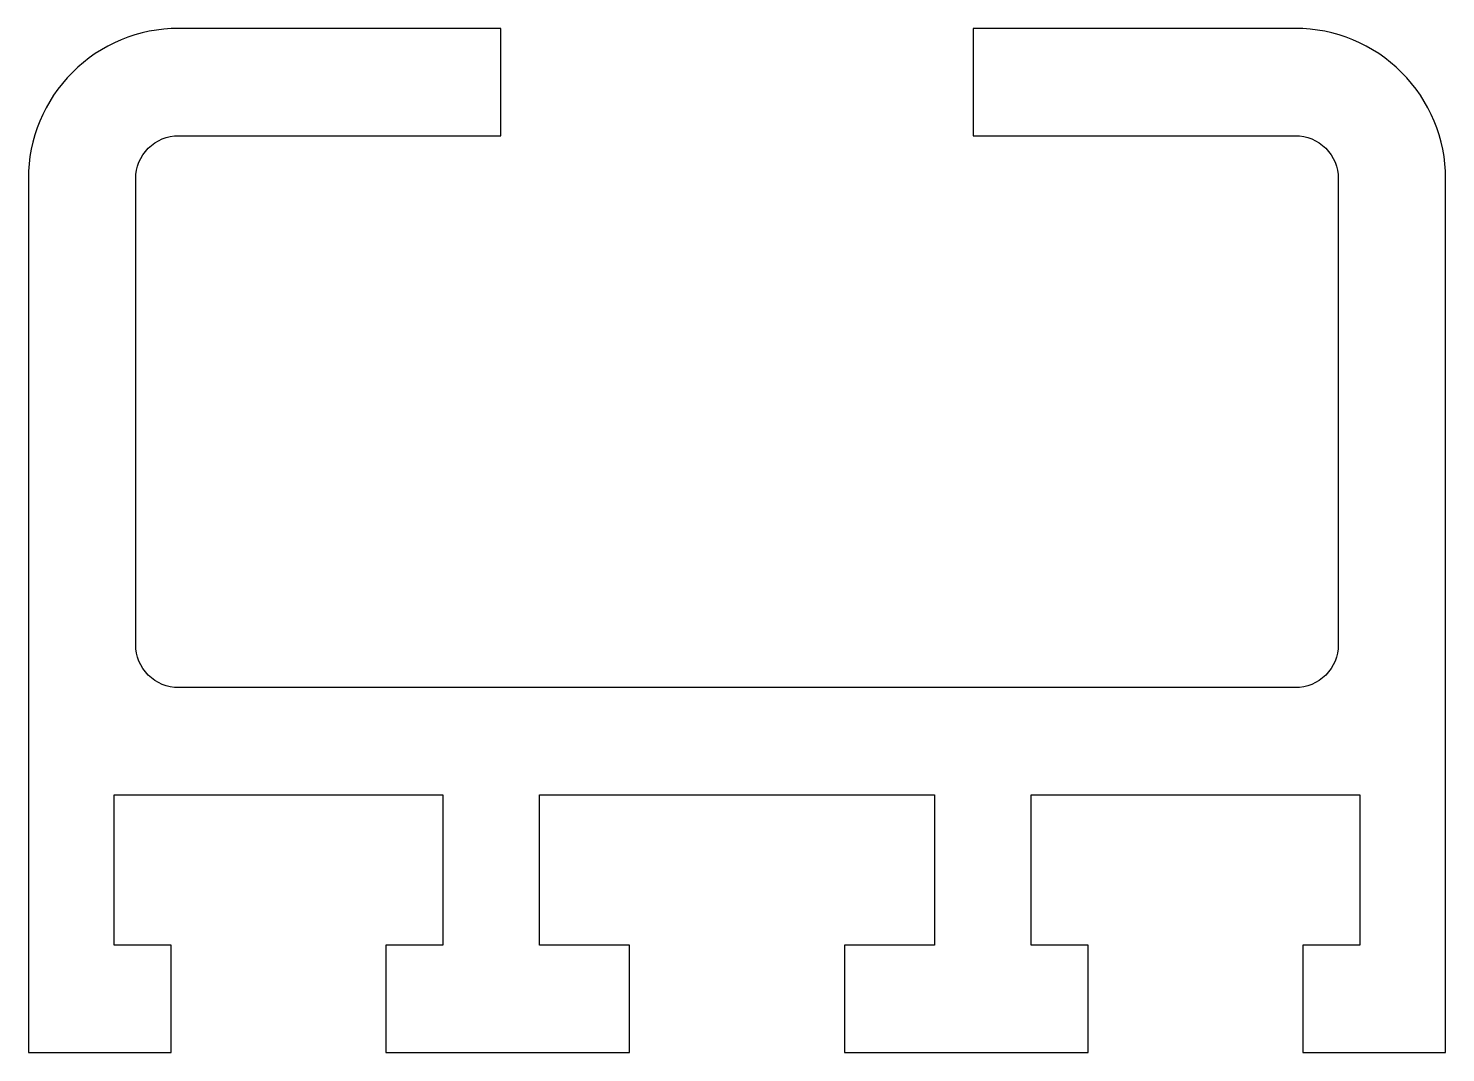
# Model space of a CAD drawing. Extents: x 210.4 to 276.4, y 222.2 to 269.9.
import ezdxf

# ---------------------------------------------------------------- set-up
doc = ezdxf.new("R2010")
doc.units = 0
doc.layers.add('ANA', color=220, linetype='CONTINUOUS')

msp = doc.modelspace()

# ---------------------------------------------------------------- linework, layer by layer
at = {"layer": 'ANA'}
msp.add_lwpolyline([(229.744, 227.221), (227.094, 227.221), (227.094, 222.221), (238.444, 222.221), (238.444, 227.221), (234.244, 227.221), (234.244, 234.221), (252.644, 234.221), (252.644, 227.221), (248.444, 227.221), (248.444, 222.221), (259.794, 222.221), (259.794, 227.221), (257.144, 227.221), (257.144, 234.221), (272.444, 234.221), (272.444, 227.221), (269.794, 227.221), (269.794, 222.221), (276.444, 222.221), (276.444, 262.921, 0.414214), (269.444, 269.921), (254.444, 269.921), (254.444, 264.921), (269.444, 264.921, -0.414214), (271.444, 262.921), (271.444, 241.221, -0.414214), (269.444, 239.221), (217.444, 239.221, -0.414214), (215.444, 241.221), (215.444, 262.921, -0.414214), (217.444, 264.921), (232.444, 264.921), (232.444, 269.921), (217.444, 269.921, 0.414214), (210.444, 262.921), (210.444, 222.221), (217.094, 222.221), (217.094, 227.221), (214.444, 227.221), (214.444, 234.221), (229.744, 234.221)], format="xyb", close=True, dxfattribs=at)

doc.saveas('drawing.dxf')
